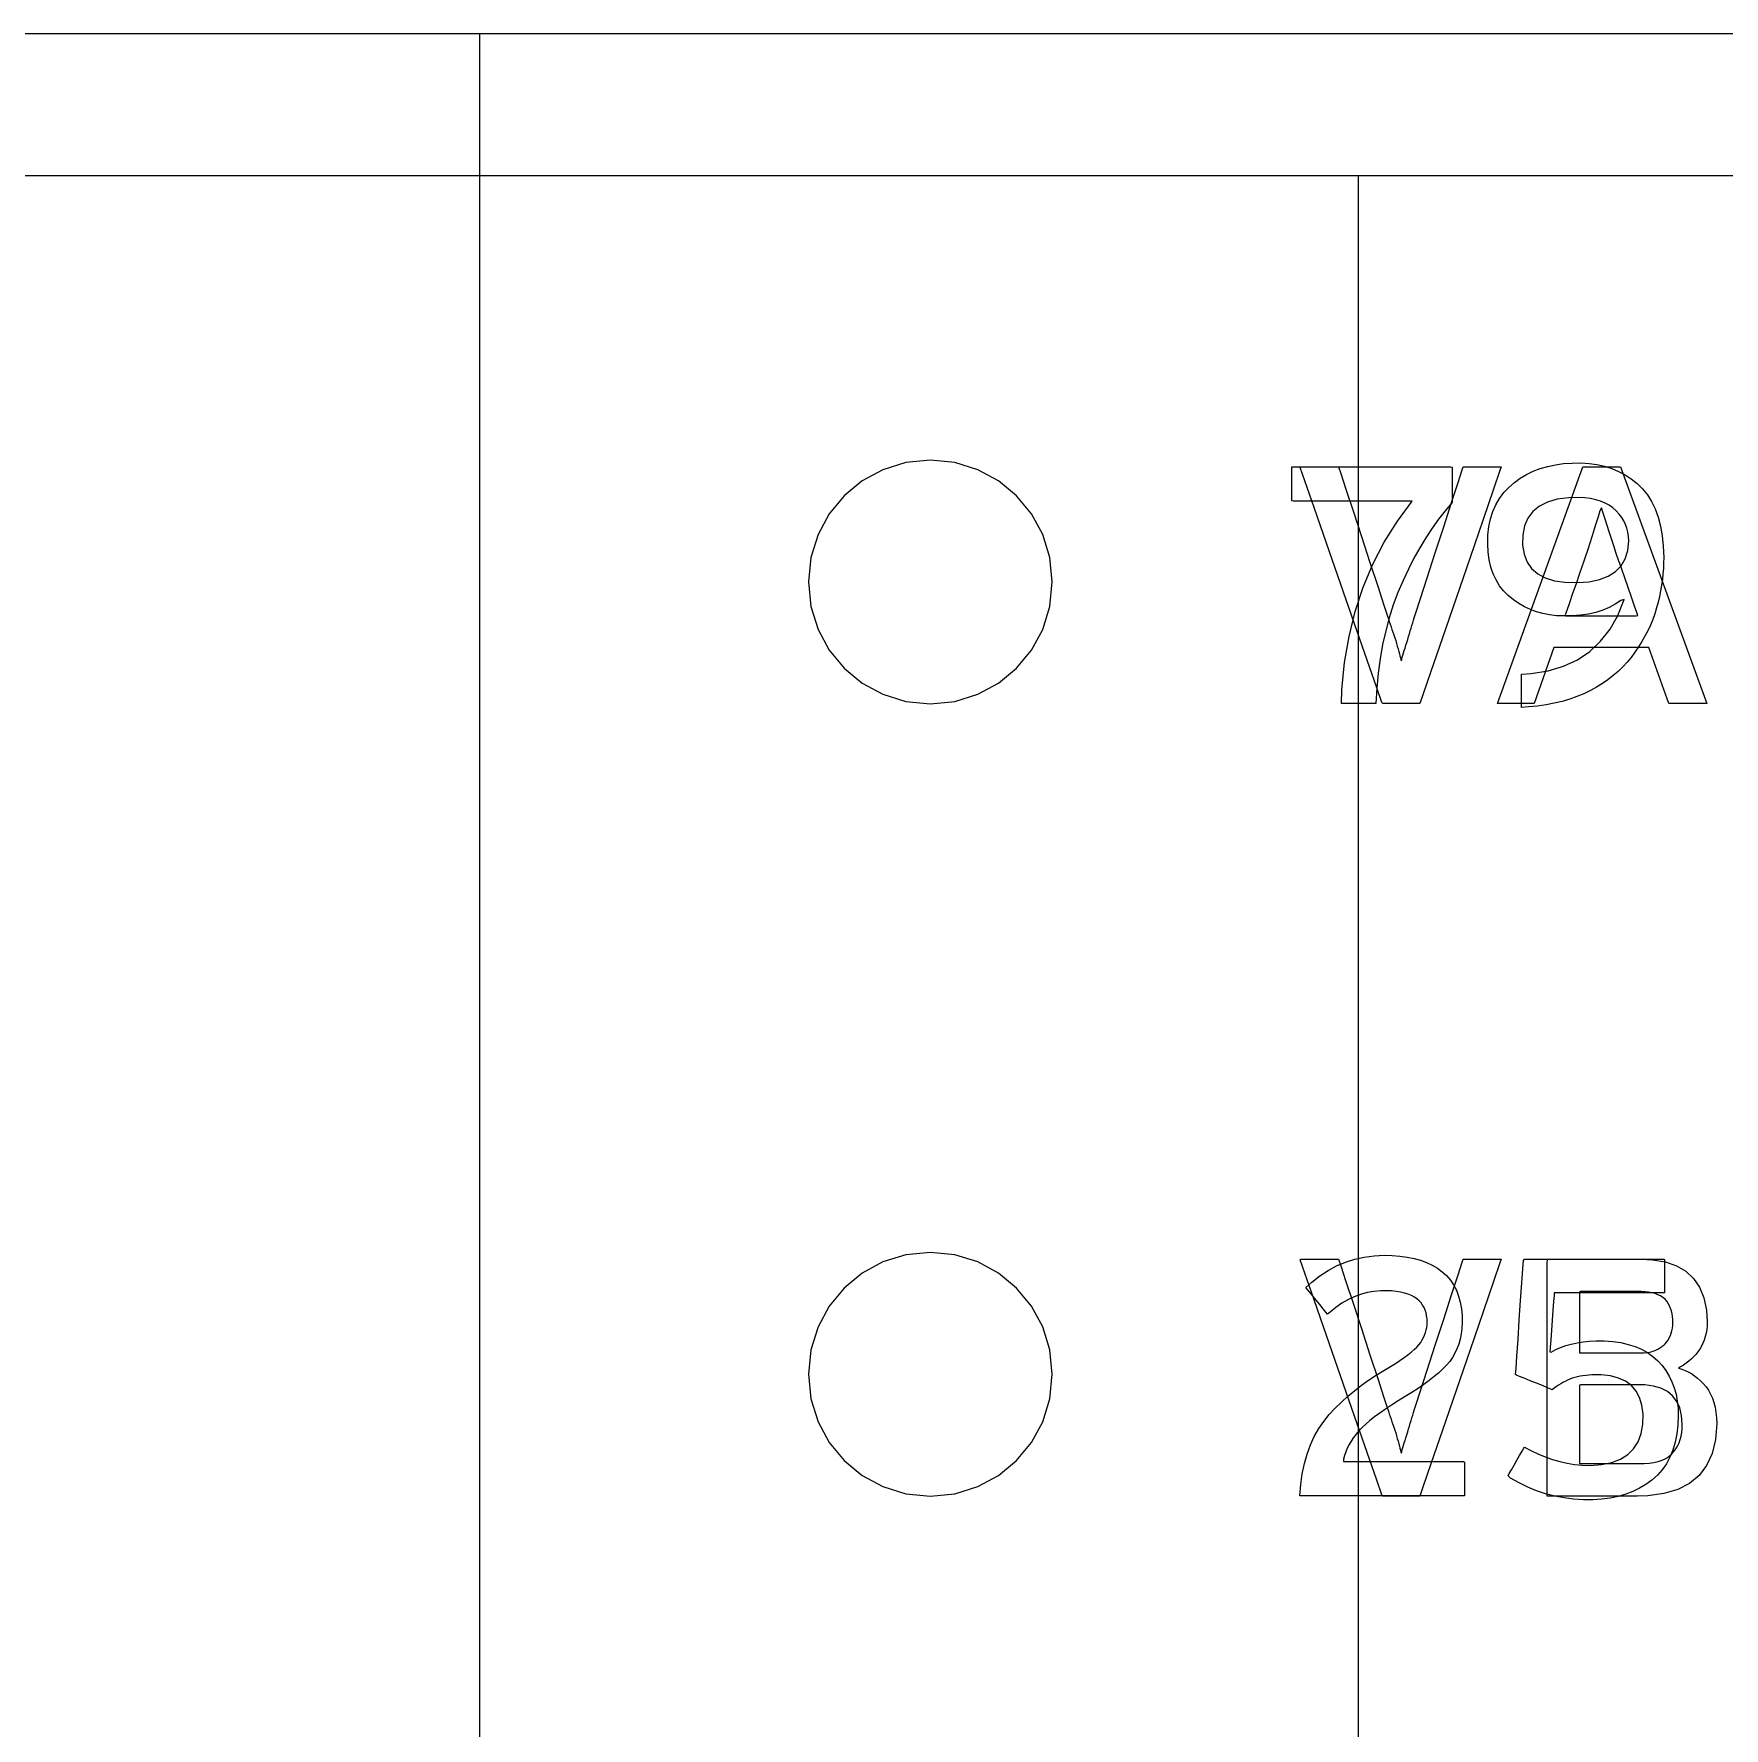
# Model space of a CAD drawing. Extents: x 1 to 47.7, y 0.2 to 35.
# Drawn here: x 22.384 to 23.077, y 10.732 to 11.427 of the extents above; entities that cross this region are included whole.
import ezdxf

# ---------------------------------------------------------------- set-up
doc = ezdxf.new("R2010")
doc.units = 0
doc.header["$MEASUREMENT"] = 0
for name, color, linetype in [('4_1__4U__UP_TO_ONE_IO_BOAR', 7, 'CONTINUOUS'), ('4_2__4U__FRONT_PANEL_W_24_', 7, 'CONTINUOUS'), ('5_1___24__TARGET_LEDS___12', 7, 'CONTINUOUS')]:
    doc.layers.add(name, color=color, linetype=linetype)

msp = doc.modelspace()

# ---------------------------------------------------------------- linework, layer by layer
at = {"layer": '4_1__4U__UP_TO_ONE_IO_BOAR'}
for points in [[(25.35263, 11.36878), (21.57681, 11.36878)], [(22.92684, 11.36878), (22.92684, 8.65629)]]:
    msp.add_lwpolyline(points, dxfattribs=at)
at = {"layer": '4_2__4U__FRONT_PANEL_W_24_'}
for points in [[(25.35207, 11.427), (19.77626, 11.427)], [(22.56645, 11.427), (22.56645, 8.70187)], [(23.05414, 11.15224), (23.04601, 11.1753), (23.00708, 11.1753), (22.99901, 11.15224), (22.98389, 11.15224), (23.01888, 11.24942), (23.03434, 11.24942), (23.06974, 11.15224), (23.05414, 11.15224)]]:
    msp.add_lwpolyline(points, dxfattribs=at)
for points in [[(22.70134, 11.20216), (22.70236, 11.19208), (22.70528, 11.18269), (22.70989, 11.17419), (22.716, 11.16679), (22.7234, 11.16068), (22.7319, 11.15607), (22.74129, 11.15315), (22.75137, 11.15213), (22.76144, 11.15315), (22.77083, 11.15607), (22.77932, 11.16068), (22.78672, 11.16679), (22.79282, 11.17419), (22.79743, 11.18269), (22.80034, 11.19208), (22.80136, 11.20216), (22.80034, 11.21223), (22.79743, 11.22161), (22.79282, 11.2301), (22.78672, 11.2375), (22.77932, 11.24359), (22.77083, 11.2482), (22.76144, 11.25111), (22.75137, 11.25212), (22.74129, 11.25111), (22.7319, 11.2482), (22.7234, 11.24359), (22.716, 11.2375), (22.70989, 11.2301), (22.70528, 11.22161), (22.70236, 11.21223)], [(22.95208, 11.15224), (22.95151, 11.15224), (22.94999, 11.15224), (22.9478, 11.15224), (22.94523, 11.15224), (22.94258, 11.15224), (22.94011, 11.15224), (22.93813, 11.15224), (22.93692, 11.15224), (22.93651, 11.15274), (22.93443, 11.15874), (22.93048, 11.17009), (22.92531, 11.18498), (22.91953, 11.20159), (22.91379, 11.21813), (22.9087, 11.23277), (22.9049, 11.24371), (22.90301, 11.24913), (22.90323, 11.24942), (22.90456, 11.24942), (22.90666, 11.24942), (22.90923, 11.24942), (22.91197, 11.24942), (22.91459, 11.24942), (22.9168, 11.24942), (22.91829, 11.24942), (22.91879, 11.2494), (22.91967, 11.2467), (22.92177, 11.24028), (22.92472, 11.23129), (22.92812, 11.22088), (22.93161, 11.21021), (22.93481, 11.20043), (22.93734, 11.1927), (22.93883, 11.18816), (22.93922, 11.18699), (22.93957, 11.18594), (22.93992, 11.18488), (22.94029, 11.1838), (22.94065, 11.1827), (22.94103, 11.18158), (22.9414, 11.18044), (22.94179, 11.17928), (22.94218, 11.1781), (22.94252, 11.1769), (22.94284, 11.17576), (22.94314, 11.17468), (22.94342, 11.17367), (22.94368, 11.17271), (22.94392, 11.17183), (22.94414, 11.171), (22.94434, 11.17025), (22.94451, 11.16979), (22.94469, 11.17051), (22.94489, 11.1713), (22.94513, 11.17214), (22.94539, 11.17305), (22.94569, 11.17403), (22.94601, 11.17506), (22.94636, 11.17617), (22.94674, 11.17733), (22.94712, 11.17855), (22.94748, 11.17975), (22.94783, 11.18093), (22.94817, 11.18208), (22.94851, 11.18321), (22.94884, 11.18432), (22.94917, 11.1854), (22.9495, 11.18646), (22.94981, 11.1875), (22.95046, 11.1895), (22.95234, 11.19532), (22.95512, 11.20391), (22.95843, 11.21412), (22.96189, 11.22481), (22.96512, 11.23481), (22.96777, 11.24299), (22.96945, 11.24818), (22.96989, 11.24942), (22.97077, 11.24942), (22.97252, 11.24942), (22.97487, 11.24942), (22.97752, 11.24942), (22.98019, 11.24942), (22.98258, 11.24942), (22.9844, 11.24942), (22.98537, 11.24942), (22.98493, 11.24791), (22.98231, 11.24027), (22.97802, 11.22778), (22.97268, 11.21224), (22.96692, 11.19547), (22.96136, 11.17927), (22.95662, 11.16546), (22.95332, 11.15584)], [(23.03373, 11.21069), (23.03265, 11.21389), (23.03162, 11.21695), (23.03065, 11.21989), (23.02972, 11.2227), (23.02885, 11.22537), (23.02803, 11.22792), (23.02726, 11.23034), (23.02654, 11.23263), (23.0259, 11.23129), (23.02521, 11.22894), (23.02445, 11.22645), (23.02363, 11.22382), (23.02275, 11.22105), (23.02181, 11.21813), (23.0208, 11.21507), (23.01973, 11.21188), (23.01917, 11.21022), (23.01852, 11.20835), (23.01745, 11.20527), (23.01613, 11.20146), (23.01472, 11.19741), (23.01339, 11.1936), (23.01232, 11.19052), (23.01167, 11.18865), (23.01176, 11.18831), (23.01388, 11.18831), (23.01776, 11.18831), (23.02274, 11.18831), (23.02819, 11.18831), (23.03343, 11.18831), (23.03783, 11.18831), (23.04073, 11.18831), (23.04152, 11.18835), (23.04108, 11.1896), (23.04015, 11.19228), (23.03889, 11.19587), (23.03749, 11.19991), (23.0361, 11.2039), (23.0349, 11.20735), (23.03405, 11.20978)], [(22.70134, 10.87716), (22.70236, 10.86708), (22.70528, 10.85769), (22.70989, 10.84919), (22.716, 10.84179), (22.7234, 10.83568), (22.7319, 10.83107), (22.74129, 10.82815), (22.75137, 10.82714), (22.76144, 10.82815), (22.77083, 10.83107), (22.77932, 10.83568), (22.78672, 10.84179), (22.79282, 10.84919), (22.79743, 10.85769), (22.80034, 10.86708), (22.80136, 10.87716), (22.80034, 10.88723), (22.79743, 10.89661), (22.79282, 10.9051), (22.78672, 10.9125), (22.77932, 10.9186), (22.77083, 10.9232), (22.76144, 10.92611), (22.75137, 10.92713), (22.74129, 10.92611), (22.7319, 10.9232), (22.7234, 10.9186), (22.716, 10.9125), (22.70989, 10.9051), (22.70528, 10.89661), (22.70236, 10.88723)], [(22.95208, 10.8272), (22.95151, 10.8272), (22.94999, 10.8272), (22.9478, 10.8272), (22.94523, 10.8272), (22.94258, 10.8272), (22.94011, 10.8272), (22.93813, 10.8272), (22.93692, 10.8272), (22.93651, 10.82771), (22.93443, 10.83371), (22.93048, 10.84506), (22.92531, 10.85994), (22.91953, 10.87656), (22.91379, 10.89309), (22.9087, 10.90774), (22.9049, 10.91867), (22.90301, 10.9241), (22.90323, 10.92438), (22.90456, 10.92438), (22.90666, 10.92438), (22.90923, 10.92438), (22.91197, 10.92438), (22.91459, 10.92438), (22.9168, 10.92438), (22.91829, 10.92438), (22.91879, 10.92436), (22.91967, 10.92167), (22.92177, 10.91525), (22.92472, 10.90625), (22.92812, 10.89585), (22.93161, 10.88517), (22.93481, 10.8754), (22.93734, 10.86766), (22.93883, 10.86313), (22.93922, 10.86195), (22.93957, 10.86091), (22.93992, 10.85985), (22.94029, 10.85877), (22.94065, 10.85767), (22.94103, 10.85655), (22.9414, 10.85541), (22.94179, 10.85425), (22.94218, 10.85307), (22.94252, 10.85187), (22.94284, 10.85073), (22.94314, 10.84965), (22.94342, 10.84863), (22.94368, 10.84768), (22.94392, 10.8468), (22.94414, 10.84597), (22.94434, 10.84521), (22.94451, 10.84476), (22.94469, 10.84548), (22.94489, 10.84626), (22.94513, 10.84711), (22.94539, 10.84802), (22.94569, 10.84899), (22.94601, 10.85003), (22.94636, 10.85113), (22.94674, 10.8523), (22.94712, 10.85352), (22.94748, 10.85472), (22.94783, 10.85589), (22.94817, 10.85705), (22.94851, 10.85818), (22.94884, 10.85928), (22.94917, 10.86037), (22.9495, 10.86143), (22.94981, 10.86246), (22.95046, 10.86447), (22.95234, 10.87028), (22.95512, 10.87888), (22.95843, 10.88909), (22.96189, 10.89978), (22.96512, 10.90978), (22.96777, 10.91795), (22.96945, 10.92314), (22.96989, 10.92438), (22.97077, 10.92438), (22.97252, 10.92438), (22.97487, 10.92438), (22.97752, 10.92438), (22.98019, 10.92438), (22.98258, 10.92438), (22.9844, 10.92438), (22.98537, 10.92438), (22.98493, 10.92288), (22.98231, 10.91524), (22.97802, 10.90275), (22.97268, 10.88721), (22.96692, 10.87043), (22.96136, 10.85424), (22.95662, 10.84042), (22.95332, 10.83081)], [(23.07383, 10.85701), (23.07331, 10.85045), (23.07193, 10.8447), (23.06969, 10.83977), (23.06659, 10.83565), (23.06264, 10.83235), (23.05782, 10.82986), (23.05215, 10.82819), (23.04562, 10.82733), (23.04133, 10.8272), (23.03879, 10.8272), (23.03421, 10.8272), (23.02832, 10.8272), (23.02184, 10.8272), (23.01547, 10.8272), (23.00994, 10.8272), (23.00596, 10.8272), (23.00425, 10.8272), (23.00423, 10.83013), (23.00423, 10.83932), (23.00423, 10.85296), (23.00423, 10.86919), (23.00423, 10.88613), (23.00423, 10.90195), (23.00423, 10.91476), (23.00423, 10.92271), (23.0044, 10.92438), (23.00676, 10.92438), (23.0113, 10.92438), (23.01728, 10.92438), (23.02396, 10.92438), (23.0306, 10.92438), (23.03645, 10.92438), (23.04078, 10.92438), (23.04285, 10.92438), (23.04751, 10.92415), (23.05277, 10.92325), (23.05733, 10.92166), (23.06119, 10.9194), (23.06435, 10.91645), (23.0668, 10.91281), (23.06856, 10.9085), (23.06961, 10.9035), (23.06994, 10.89877), (23.06988, 10.89712), (23.06972, 10.89554), (23.06947, 10.89402), (23.06913, 10.89257), (23.06869, 10.89119), (23.06817, 10.88988), (23.06756, 10.88863), (23.06685, 10.88744), (23.06607, 10.88634), (23.06524, 10.88529), (23.06435, 10.88431), (23.0634, 10.88338), (23.0624, 10.88251), (23.06133, 10.8817), (23.06021, 10.88094), (23.05904, 10.88024), (23.0581, 10.87964), (23.05948, 10.87925), (23.06083, 10.87874), (23.06215, 10.87813), (23.06344, 10.87739), (23.0647, 10.87655), (23.06594, 10.87558), (23.06714, 10.87451), (23.06832, 10.87332), (23.06945, 10.87201), (23.07045, 10.87057), (23.07132, 10.86901), (23.07206, 10.86733), (23.07267, 10.86552), (23.07316, 10.86358), (23.07351, 10.86152), (23.07373, 10.85933)], [(23.05584, 10.89834), (23.0558, 10.89961), (23.05568, 10.90083), (23.05549, 10.90199), (23.05522, 10.90311), (23.05487, 10.90417), (23.05444, 10.90519), (23.05393, 10.90615), (23.05334, 10.90707), (23.05263, 10.9079), (23.05177, 10.90862), (23.0508, 10.90925), (23.04973, 10.90979), (23.04855, 10.91024), (23.04727, 10.91059), (23.04588, 10.91085), (23.04438, 10.91102), (23.04278, 10.9111), (23.04181, 10.9111), (23.03924, 10.9111), (23.03556, 10.9111), (23.03126, 10.9111), (23.02684, 10.9111), (23.02279, 10.9111), (23.01961, 10.9111), (23.01778, 10.9111), (23.01752, 10.91085), (23.01752, 10.90902), (23.01752, 10.90585), (23.01752, 10.90181), (23.01752, 10.8974), (23.01752, 10.89312), (23.01752, 10.88945), (23.01752, 10.88689), (23.01752, 10.88593), (23.01849, 10.88593), (23.02106, 10.88593), (23.02474, 10.88593), (23.02904, 10.88593), (23.03346, 10.88593), (23.03751, 10.88593), (23.0407, 10.88593), (23.04253, 10.88593), (23.0432, 10.88593), (23.04402, 10.88596), (23.0448, 10.88603), (23.04556, 10.88612), (23.04628, 10.88625), (23.04696, 10.88641), (23.04762, 10.8866), (23.04824, 10.88682), (23.04883, 10.88708), (23.04939, 10.88734), (23.04992, 10.88762), (23.05044, 10.88792), (23.05094, 10.88823), (23.05141, 10.88857), (23.05186, 10.88891), (23.05229, 10.88928), (23.0527, 10.88966), (23.05323, 10.89027), (23.05385, 10.89113), (23.05438, 10.89203), (23.05482, 10.89298), (23.05519, 10.89396), (23.05547, 10.89499), (23.05568, 10.89607), (23.0558, 10.89718)], [(23.05972, 10.8566), (23.05942, 10.86019), (23.05866, 10.86334), (23.05744, 10.86603), (23.05575, 10.86827), (23.05359, 10.87006), (23.05097, 10.8714), (23.04788, 10.87229), (23.04434, 10.87274), (23.04259, 10.87278), (23.0404, 10.87278), (23.03688, 10.87278), (23.03257, 10.87278), (23.028, 10.87278), (23.02369, 10.87278), (23.02018, 10.87278), (23.01799, 10.87278), (23.01752, 10.87263), (23.01752, 10.87057), (23.01752, 10.8666), (23.01752, 10.86141), (23.01752, 10.85567), (23.01752, 10.85003), (23.01752, 10.84518), (23.01752, 10.84177), (23.01752, 10.84049), (23.01852, 10.84049), (23.02117, 10.84049), (23.02495, 10.84049), (23.02934, 10.84049), (23.03381, 10.84049), (23.03785, 10.84049), (23.04093, 10.84049), (23.04254, 10.84049), (23.04412, 10.84052), (23.04619, 10.84067), (23.0481, 10.84095), (23.04986, 10.84137), (23.05145, 10.84192), (23.0529, 10.8426), (23.05418, 10.8434), (23.05531, 10.84435), (23.05627, 10.8454), (23.05708, 10.84651), (23.05778, 10.8477), (23.05837, 10.84898), (23.05886, 10.85034), (23.05923, 10.85178), (23.0595, 10.85331), (23.05967, 10.85491)]]:
    msp.add_lwpolyline(points, close=True, dxfattribs=at)
at = {"layer": '5_1___24__TARGET_LEDS___12'}
for points in [[(25.35207, 11.427), (19.77626, 11.427)], [(22.56645, 11.427), (22.56645, 8.70187)]]:
    msp.add_lwpolyline(points, dxfattribs=at)
for points in [[(22.70134, 11.20216), (22.70236, 11.19208), (22.70528, 11.18269), (22.70989, 11.17419), (22.716, 11.16679), (22.7234, 11.16068), (22.7319, 11.15607), (22.74129, 11.15315), (22.75137, 11.15213), (22.76144, 11.15315), (22.77083, 11.15607), (22.77932, 11.16068), (22.78672, 11.16679), (22.79282, 11.17419), (22.79743, 11.18269), (22.80034, 11.19208), (22.80136, 11.20216), (22.80034, 11.21223), (22.79743, 11.22161), (22.79282, 11.2301), (22.78672, 11.2375), (22.77932, 11.24359), (22.77083, 11.2482), (22.76144, 11.25111), (22.75137, 11.25212), (22.74129, 11.25111), (22.7319, 11.2482), (22.7234, 11.24359), (22.716, 11.2375), (22.70989, 11.2301), (22.70528, 11.22161), (22.70236, 11.21223)], [(22.9654, 11.23472), (22.96253, 11.2314), (22.95976, 11.22789), (22.95708, 11.22418), (22.95451, 11.22028), (22.95203, 11.21618), (22.94965, 11.2119), (22.94737, 11.20742), (22.94519, 11.20274), (22.9431, 11.19785), (22.94121, 11.19276), (22.93953, 11.1875), (22.93807, 11.18206), (22.93683, 11.17645), (22.9358, 11.17066), (22.935, 11.1647), (22.93441, 11.15856), (22.93404, 11.15225), (22.9335, 11.15225), (22.93205, 11.15225), (22.92997, 11.15225), (22.92755, 11.15225), (22.92506, 11.15225), (22.92277, 11.15225), (22.92097, 11.15225), (22.91994, 11.15225), (22.9201, 11.15797), (22.92122, 11.16909), (22.92306, 11.1798), (22.9256, 11.19009), (22.92886, 11.19997), (22.93282, 11.20943), (22.93749, 11.21848), (22.94287, 11.22711), (22.94896, 11.23533), (22.94707, 11.23533), (22.94205, 11.23533), (22.93486, 11.23533), (22.92647, 11.23533), (22.91783, 11.23533), (22.90992, 11.23533), (22.9037, 11.23533), (22.90012, 11.23533), (22.89963, 11.23547), (22.89963, 11.23649), (22.89963, 11.23827), (22.89963, 11.24053), (22.89963, 11.243), (22.89963, 11.2454), (22.89963, 11.24746), (22.89963, 11.24889), (22.89963, 11.24943), (22.90215, 11.24943), (22.90884, 11.24943), (22.91843, 11.24943), (22.92962, 11.24943), (22.94113, 11.24943), (22.95168, 11.24943), (22.95998, 11.24943), (22.96474, 11.24943), (22.9654, 11.24928), (22.9654, 11.24822), (22.9654, 11.24636), (22.9654, 11.244), (22.9654, 11.24143), (22.9654, 11.23892), (22.9654, 11.23678), (22.9654, 11.23528)], [(23.05211, 11.21223), (23.05207, 11.21001), (23.05197, 11.20776), (23.05179, 11.2055), (23.05154, 11.20322), (23.05121, 11.20091), (23.05082, 11.19859), (23.05036, 11.19625), (23.04982, 11.19389), (23.0492, 11.1915), (23.04844, 11.18913), (23.04758, 11.18678), (23.04661, 11.18446), (23.04555, 11.18218), (23.04439, 11.17992), (23.04312, 11.1777), (23.04176, 11.1755), (23.04029, 11.17334), (23.03875, 11.17123), (23.03709, 11.16923), (23.03532, 11.16731), (23.03342, 11.16548), (23.03139, 11.16373), (23.02924, 11.16208), (23.02696, 11.16051), (23.02456, 11.15903), (23.02204, 11.15764), (23.01935, 11.15633), (23.01652, 11.15515), (23.01355, 11.1541), (23.01045, 11.15319), (23.0072, 11.15241), (23.00382, 11.15177), (23.0003, 11.15126), (22.99664, 11.15089), (22.99373, 11.15072), (22.99373, 11.15143), (22.99373, 11.15293), (22.99373, 11.15496), (22.99373, 11.15726), (22.99373, 11.1596), (22.99373, 11.16171), (22.99373, 11.16335), (22.99373, 11.16427), (22.99773, 11.16465), (23.00467, 11.16575), (23.01099, 11.16761), (23.01669, 11.17024), (23.02177, 11.17364), (23.02623, 11.17781), (23.03007, 11.18275), (23.03329, 11.18846), (23.03588, 11.19493), (23.03446, 11.19453), (23.03219, 11.19299), (23.02973, 11.19167), (23.02707, 11.19056), (23.02422, 11.18966), (23.02118, 11.18898), (23.01795, 11.18851), (23.01452, 11.18825), (23.01102, 11.1882), (23.00809, 11.18833), (23.00527, 11.18866), (23.00254, 11.18919), (22.99992, 11.18992), (22.9974, 11.19084), (22.99498, 11.19197), (22.99266, 11.1933), (22.99044, 11.19482), (22.98833, 11.19655), (22.98643, 11.19848), (22.98477, 11.20062), (22.98336, 11.20297), (22.98218, 11.20552), (22.98125, 11.20829), (22.98056, 11.21126), (22.98011, 11.21444), (22.9799, 11.21783), (22.97999, 11.22142), (22.98038, 11.22485), (22.98104, 11.22807), (22.98198, 11.23108), (22.98319, 11.23387), (22.98469, 11.23645), (22.98646, 11.23882), (22.98851, 11.24098), (22.99084, 11.24293), (22.99328, 11.24469), (22.99587, 11.24624), (22.99861, 11.24757), (23.00149, 11.24868), (23.00453, 11.24957), (23.00771, 11.25025), (23.01103, 11.25071), (23.01451, 11.25095), (23.01807, 11.25097), (23.02148, 11.25076), (23.02473, 11.25031), (23.02784, 11.24962), (23.0308, 11.24869), (23.03361, 11.24753), (23.03628, 11.24612), (23.03879, 11.24447), (23.04116, 11.24259), (23.04339, 11.24043), (23.04538, 11.23796), (23.04711, 11.23519), (23.04859, 11.23212), (23.04981, 11.22875), (23.05077, 11.22507), (23.05147, 11.22109), (23.05192, 11.21681)], [(23.03773, 11.21905), (23.03765, 11.22082), (23.03741, 11.22253), (23.03701, 11.22417), (23.03645, 11.22574), (23.03573, 11.22724), (23.03485, 11.22867), (23.03381, 11.23003), (23.03261, 11.23133), (23.03125, 11.23254), (23.02973, 11.23361), (23.02805, 11.23453), (23.0262, 11.23529), (23.0242, 11.23591), (23.02204, 11.23638), (23.01971, 11.2367), (23.01723, 11.23687), (23.0131, 11.23674), (23.00846, 11.23608), (23.00447, 11.23491), (23.00113, 11.23322), (22.99844, 11.23103), (22.9964, 11.22833), (22.99501, 11.22512), (22.99426, 11.22139), (22.9942, 11.21728), (22.99482, 11.21355), (22.99606, 11.21035), (22.99793, 11.20765), (23.00042, 11.20547), (23.00352, 11.20381), (23.00725, 11.20266), (23.0116, 11.20202), (23.01658, 11.20189), (23.02146, 11.20225), (23.02569, 11.20312), (23.02929, 11.2045), (23.03226, 11.20639), (23.03458, 11.20879), (23.03627, 11.2117), (23.03732, 11.21512)], [(22.70134, 10.87716), (22.70236, 10.86708), (22.70528, 10.85769), (22.70989, 10.84919), (22.716, 10.84179), (22.7234, 10.83568), (22.7319, 10.83107), (22.74129, 10.82815), (22.75137, 10.82714), (22.76144, 10.82815), (22.77083, 10.83107), (22.77932, 10.83568), (22.78672, 10.84179), (22.79282, 10.84919), (22.79743, 10.85769), (22.80034, 10.86708), (22.80136, 10.87716), (22.80034, 10.88723), (22.79743, 10.89661), (22.79282, 10.9051), (22.78672, 10.9125), (22.77932, 10.9186), (22.77083, 10.9232), (22.76144, 10.92611), (22.75137, 10.92713), (22.74129, 10.92611), (22.7319, 10.9232), (22.7234, 10.9186), (22.716, 10.9125), (22.70989, 10.9051), (22.70528, 10.89661), (22.70236, 10.88723)], [(22.90285, 10.82722), (22.90325, 10.83188), (22.90389, 10.8363), (22.90476, 10.84048), (22.90587, 10.84443), (22.90722, 10.84814), (22.90879, 10.85161), (22.91061, 10.85484), (22.91266, 10.85783), (22.91494, 10.86059), (22.91738, 10.86318), (22.91992, 10.86568), (22.92256, 10.86809), (22.9253, 10.8704), (22.92814, 10.87262), (22.93108, 10.87475), (22.93413, 10.87678), (22.93727, 10.87872), (22.94001, 10.88033), (22.94204, 10.88159), (22.94391, 10.88281), (22.94562, 10.88399), (22.94717, 10.88513), (22.94855, 10.88622), (22.94977, 10.88728), (22.95083, 10.8883), (22.95172, 10.88928), (22.95244, 10.89024), (22.95305, 10.89122), (22.95358, 10.89221), (22.95402, 10.89323), (22.95439, 10.89426), (22.95468, 10.89531), (22.95489, 10.89638), (22.95502, 10.89746), (22.95506, 10.89856), (22.95502, 10.89987), (22.95488, 10.90114), (22.95462, 10.90233), (22.95427, 10.90346), (22.9538, 10.90452), (22.95323, 10.90551), (22.95256, 10.90643), (22.95178, 10.90729), (22.95089, 10.90807), (22.94983, 10.90881), (22.94863, 10.90945), (22.94728, 10.91001), (22.9458, 10.91047), (22.94417, 10.91085), (22.94241, 10.91113), (22.9405, 10.91133), (22.93845, 10.91143), (22.93605, 10.91142), (22.9332, 10.91116), (22.93043, 10.91066), (22.92773, 10.90992), (22.9251, 10.90894), (22.92254, 10.90773), (22.92006, 10.90628), (22.91764, 10.90459), (22.9153, 10.90267), (22.91418, 10.90186), (22.91353, 10.90265), (22.91244, 10.904), (22.91105, 10.90571), (22.90953, 10.90758), (22.90803, 10.90942), (22.90672, 10.91103), (22.90576, 10.91222), (22.9053, 10.91278), (22.90775, 10.91499), (22.91104, 10.9175), (22.91444, 10.91969), (22.91797, 10.92156), (22.92162, 10.92309), (22.9254, 10.9243), (22.9293, 10.92518), (22.93332, 10.92573), (22.93746, 10.92596), (22.94077, 10.92587), (22.94391, 10.92563), (22.94689, 10.92521), (22.9497, 10.92463), (22.95235, 10.92389), (22.95483, 10.92297), (22.95714, 10.9219), (22.95928, 10.92066), (22.96125, 10.91923), (22.96303, 10.91759), (22.96459, 10.91577), (22.96593, 10.91377), (22.96705, 10.91159), (22.96796, 10.90923), (22.96865, 10.9067), (22.96913, 10.90399), (22.96939, 10.9011), (22.96943, 10.89833), (22.96929, 10.89596), (22.96901, 10.8937), (22.96859, 10.89154), (22.96802, 10.8895), (22.96732, 10.88756), (22.96646, 10.88574), (22.96547, 10.88402), (22.96433, 10.88242), (22.96301, 10.88089), (22.96149, 10.87935), (22.95981, 10.87779), (22.95795, 10.87622), (22.95592, 10.87462), (22.95373, 10.87301), (22.95136, 10.87137), (22.94882, 10.86971), (22.94611, 10.86804), (22.94321, 10.86627), (22.94048, 10.86453), (22.93796, 10.86286), (22.93564, 10.86123), (22.93352, 10.85966), (22.93161, 10.85815), (22.9299, 10.85669), (22.92839, 10.85528), (22.92708, 10.85393), (22.92592, 10.85255), (22.92487, 10.85116), (22.92392, 10.84974), (22.92307, 10.8483), (22.92234, 10.84684), (22.9217, 10.84536), (22.92117, 10.84386), (22.92075, 10.84234), (22.92074, 10.84132), (22.92363, 10.84132), (22.92923, 10.84132), (22.93664, 10.84132), (22.94499, 10.84132), (22.95338, 10.84132), (22.96094, 10.84132), (22.96679, 10.84132), (22.97002, 10.84132), (22.97039, 10.84115), (22.97039, 10.84014), (22.97039, 10.83843), (22.97039, 10.83625), (22.97039, 10.83386), (22.97039, 10.83152), (22.97039, 10.82947), (22.97039, 10.82796), (22.97039, 10.82724), (22.96889, 10.82722), (22.9632, 10.82722), (22.95438, 10.82722), (22.94363, 10.82722), (22.93214, 10.82722), (22.92112, 10.82722), (22.91177, 10.82722), (22.90528, 10.82722)], [(23.05808, 10.86022), (23.05792, 10.85632), (23.05749, 10.85266), (23.05681, 10.84924), (23.05586, 10.84606), (23.05466, 10.84311), (23.05319, 10.8404), (23.05147, 10.83793), (23.04948, 10.8357), (23.04724, 10.8337), (23.04481, 10.83193), (23.04221, 10.83038), (23.03943, 10.82905), (23.03649, 10.82794), (23.03338, 10.82705), (23.0301, 10.82637), (23.02664, 10.82592), (23.02302, 10.82569), (23.01914, 10.82568), (23.01516, 10.82592), (23.01126, 10.8264), (23.00742, 10.82714), (23.00365, 10.82812), (22.99995, 10.82935), (22.99633, 10.83083), (22.99277, 10.83256), (22.98928, 10.83454), (22.98824, 10.83546), (22.98878, 10.8364), (22.98964, 10.83792), (22.99072, 10.83981), (22.99188, 10.84185), (22.99301, 10.84383), (22.99398, 10.84554), (22.99468, 10.84677), (22.99498, 10.84729), (22.99758, 10.84587), (23.00053, 10.84445), (23.0035, 10.84321), (23.00648, 10.84216), (23.00949, 10.8413), (23.01251, 10.84063), (23.01555, 10.84015), (23.01861, 10.83986), (23.02191, 10.83977), (23.02662, 10.84013), (23.03076, 10.841), (23.03433, 10.84237), (23.03732, 10.84423), (23.03974, 10.84659), (23.04158, 10.84946), (23.04286, 10.85282), (23.04355, 10.85668), (23.04365, 10.86083), (23.04316, 10.86442), (23.0422, 10.86755), (23.04077, 10.87024), (23.03886, 10.87247), (23.03647, 10.87425), (23.03361, 10.87558), (23.03028, 10.87646), (23.02646, 10.87689), (23.02388, 10.87693), (23.02259, 10.87689), (23.02133, 10.87681), (23.02011, 10.87669), (23.01893, 10.87653), (23.01778, 10.87633), (23.01668, 10.8761), (23.01561, 10.87582), (23.01457, 10.87551), (23.01359, 10.87512), (23.01262, 10.8747), (23.01168, 10.87424), (23.01075, 10.87375), (23.00984, 10.87322), (23.00895, 10.87267), (23.00808, 10.87208), (23.00722, 10.87147), (23.00639, 10.87082), (23.00585, 10.87104), (23.0044, 10.87162), (23.00232, 10.87247), (22.99987, 10.87347), (22.99731, 10.87451), (22.99492, 10.87548), (22.99296, 10.87628), (22.99169, 10.8768), (22.99137, 10.87702), (22.99153, 10.87944), (22.99187, 10.88452), (22.99234, 10.89143), (22.99288, 10.89931), (22.99342, 10.90734), (22.99392, 10.91467), (22.99431, 10.92045), (22.99454, 10.92385), (22.995, 10.9244), (22.99876, 10.9244), (23.00554, 10.9244), (23.01431, 10.9244), (23.02405, 10.9244), (23.03374, 10.9244), (23.04234, 10.9244), (23.04884, 10.9244), (23.05219, 10.9244), (23.05244, 10.92417), (23.05244, 10.92309), (23.05244, 10.92134), (23.05244, 10.91918), (23.05244, 10.91683), (23.05244, 10.91455), (23.05244, 10.91258), (23.05244, 10.91118), (23.05244, 10.91058), (23.05114, 10.91057), (23.04705, 10.91057), (23.04096, 10.91057), (23.03366, 10.91057), (23.02596, 10.91057), (23.01867, 10.91057), (23.01257, 10.91057), (23.00849, 10.91057), (23.00719, 10.91056), (23.00711, 10.90948), (23.00692, 10.90697), (23.00666, 10.90346), (23.00635, 10.89939), (23.00604, 10.8952), (23.00575, 10.89132), (23.00552, 10.8882), (23.00537, 10.88628), (23.00594, 10.88624), (23.00781, 10.88725), (23.00981, 10.88813), (23.01193, 10.8889), (23.01417, 10.88954), (23.01654, 10.89005), (23.01904, 10.89045), (23.02166, 10.89072), (23.0244, 10.89086), (23.02769, 10.89084), (23.03118, 10.89058), (23.03446, 10.89011), (23.03752, 10.88941), (23.04037, 10.88851), (23.04301, 10.88738), (23.04543, 10.88604), (23.04764, 10.88449), (23.04963, 10.88271), (23.05141, 10.88075), (23.05297, 10.87865), (23.05432, 10.87642), (23.05547, 10.87405), (23.05641, 10.87155), (23.05714, 10.86892), (23.05766, 10.86615), (23.05797, 10.86325)]]:
    msp.add_lwpolyline(points, close=True, dxfattribs=at)

doc.saveas('drawing.dxf')
